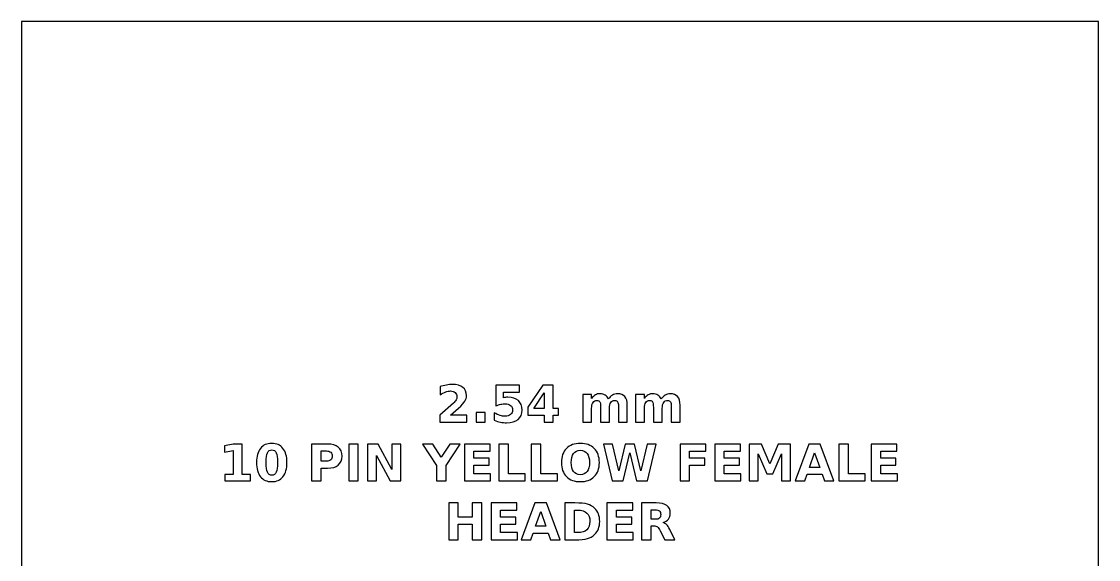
# Model space of a CAD drawing. Header units: centimetres. Extents: x -12 to -9, y -16.35 to -13.35.
# Drawn here: x -12 to -9, y -14.85 to -13.35 of the extents above; entities that cross this region are included whole.
import ezdxf

# ---------------------------------------------------------------- set-up
doc = ezdxf.new("R2010")
doc.units = ezdxf.units.CM
doc.header["$MEASUREMENT"] = 0
doc.layers.add('Layer 1', color=7, linetype='Continuous')

msp = doc.modelspace()

# ---------------------------------------------------------------- linework, layer by layer
at = {"layer": 'Layer 1', "color": 7}
msp.add_lwpolyline([(-12, -16.35), (-9, -16.35), (-9, -13.35), (-12, -13.35), (-12, -16.35)], close=True, dxfattribs=at)
at = {"layer": 'Layer 1', "color": 250}
for points, knots in [([(-10.80503, -14.44727), (-10.80503, -14.44727), (-10.75975, -14.44727), (-10.75975, -14.44727), (-10.75975, -14.44727), (-10.75975, -14.44727), (-10.75975, -14.46677), (-10.75975, -14.46677), (-10.75975, -14.46677), (-10.75975, -14.46677), (-10.83452, -14.46677), (-10.83452, -14.46677), (-10.83452, -14.46677), (-10.83452, -14.46677), (-10.83452, -14.44727), (-10.83452, -14.44727), (-10.83452, -14.44727), (-10.83452, -14.44727), (-10.79696, -14.41414), (-10.79696, -14.41414), (-10.79696, -14.41414), (-10.7936, -14.4111), (-10.79113, -14.40814), (-10.78953, -14.40525), (-10.78953, -14.40525), (-10.78791, -14.40235), (-10.78711, -14.39934), (-10.78711, -14.39621), (-10.78711, -14.39621), (-10.78711, -14.39139), (-10.78873, -14.38751), (-10.79197, -14.38457), (-10.79197, -14.38457), (-10.7952, -14.38163), (-10.7995, -14.38018), (-10.80489, -14.38018), (-10.80489, -14.38018), (-10.80902, -14.38018), (-10.81354, -14.38107), (-10.81846, -14.38283), (-10.81846, -14.38283), (-10.82337, -14.3846), (-10.82864, -14.38723), (-10.83424, -14.39071), (-10.83424, -14.39071), (-10.83424, -14.39071), (-10.83424, -14.36811), (-10.83424, -14.36811), (-10.83424, -14.36811), (-10.82826, -14.36614), (-10.82236, -14.36463), (-10.81653, -14.3636), (-10.81653, -14.3636), (-10.81069, -14.36256), (-10.80498, -14.36204), (-10.79936, -14.36204), (-10.79936, -14.36204), (-10.78706, -14.36204), (-10.77749, -14.36475), (-10.77067, -14.37018), (-10.77067, -14.37018), (-10.76385, -14.37559), (-10.76044, -14.38314), (-10.76044, -14.39285), (-10.76044, -14.39285), (-10.76044, -14.39845), (-10.76189, -14.40367), (-10.76479, -14.40852), (-10.76479, -14.40852), (-10.76768, -14.41336), (-10.77377, -14.41985), (-10.78304, -14.42799), (-10.78304, -14.42799), (-10.78304, -14.42799), (-10.80503, -14.44727), (-10.80503, -14.44727)], [0, 0, 0, 0, 0.0526316, 0.0526316, 0.0526316, 0.0526316, 0.1052632, 0.1052632, 0.1052632, 0.1052632, 0.1578947, 0.1578947, 0.1578947, 0.1578947, 0.2105263, 0.2105263, 0.2105263, 0.2105263, 0.2631579, 0.2631579, 0.2631579, 0.2631579, 0.3157895, 0.3157895, 0.3157895, 0.3157895, 0.3684211, 0.3684211, 0.3684211, 0.3684211, 0.4210526, 0.4210526, 0.4210526, 0.4210526, 0.4736842, 0.4736842, 0.4736842, 0.4736842, 0.5263158, 0.5263158, 0.5263158, 0.5263158, 0.5789474, 0.5789474, 0.5789474, 0.5789474, 0.6315789, 0.6315789, 0.6315789, 0.6315789, 0.6842105, 0.6842105, 0.6842105, 0.6842105, 0.7368421, 0.7368421, 0.7368421, 0.7368421, 0.7894737, 0.7894737, 0.7894737, 0.7894737, 0.8421053, 0.8421053, 0.8421053, 0.8421053, 0.8947368, 0.8947368, 0.8947368, 0.8947368, 0.9473684, 0.9473684, 0.9473684, 0.9473684, 1, 1, 1, 1]), ([(-10.67894, -14.3639), (-10.67894, -14.3639), (-10.613, -14.3639), (-10.613, -14.3639), (-10.613, -14.3639), (-10.613, -14.3639), (-10.613, -14.3834), (-10.613, -14.3834), (-10.613, -14.3834), (-10.613, -14.3834), (-10.6578, -14.3834), (-10.6578, -14.3834), (-10.6578, -14.3834), (-10.6578, -14.3834), (-10.6578, -14.39932), (-10.6578, -14.39932), (-10.6578, -14.39932), (-10.65578, -14.39878), (-10.65375, -14.39836), (-10.65171, -14.39805), (-10.65171, -14.39805), (-10.64966, -14.39774), (-10.64752, -14.3976), (-10.64533, -14.3976), (-10.64533, -14.3976), (-10.63278, -14.3976), (-10.62302, -14.40073), (-10.61603, -14.40701), (-10.61603, -14.40701), (-10.60905, -14.41327), (-10.60557, -14.42201), (-10.60557, -14.43321), (-10.60557, -14.43321), (-10.60557, -14.44433), (-10.60938, -14.45304), (-10.61697, -14.45934), (-10.61697, -14.45934), (-10.62457, -14.46562), (-10.63513, -14.46877), (-10.64863, -14.46877), (-10.64863, -14.46877), (-10.65446, -14.46877), (-10.66025, -14.4682), (-10.66596, -14.46708), (-10.66596, -14.46708), (-10.67168, -14.46595), (-10.67737, -14.46425), (-10.68301, -14.46195), (-10.68301, -14.46195), (-10.68301, -14.46195), (-10.68301, -14.44106), (-10.68301, -14.44106), (-10.68301, -14.44106), (-10.67741, -14.44429), (-10.6721, -14.44669), (-10.66707, -14.44828), (-10.66707, -14.44828), (-10.66203, -14.44991), (-10.65728, -14.45071), (-10.65284, -14.45071), (-10.65284, -14.45071), (-10.64639, -14.45071), (-10.64134, -14.44913), (-10.63764, -14.44598), (-10.63764, -14.44598), (-10.63395, -14.44285), (-10.63209, -14.4386), (-10.63209, -14.43321), (-10.63209, -14.43321), (-10.63209, -14.4278), (-10.63395, -14.42354), (-10.63764, -14.42042), (-10.63764, -14.42042), (-10.64134, -14.41729), (-10.64639, -14.41574), (-10.65284, -14.41574), (-10.65284, -14.41574), (-10.65665, -14.41574), (-10.66072, -14.41623), (-10.66502, -14.41722), (-10.66502, -14.41722), (-10.66935, -14.4182), (-10.67398, -14.41973), (-10.67894, -14.4218), (-10.67894, -14.4218), (-10.67894, -14.4218), (-10.67894, -14.3639), (-10.67894, -14.3639)], [0, 0, 0, 0, 0.0454545, 0.0454545, 0.0454545, 0.0454545, 0.0909091, 0.0909091, 0.0909091, 0.0909091, 0.1363636, 0.1363636, 0.1363636, 0.1363636, 0.1818182, 0.1818182, 0.1818182, 0.1818182, 0.2272727, 0.2272727, 0.2272727, 0.2272727, 0.2727273, 0.2727273, 0.2727273, 0.2727273, 0.3181818, 0.3181818, 0.3181818, 0.3181818, 0.3636364, 0.3636364, 0.3636364, 0.3636364, 0.4090909, 0.4090909, 0.4090909, 0.4090909, 0.4545455, 0.4545455, 0.4545455, 0.4545455, 0.5, 0.5, 0.5, 0.5, 0.5454545, 0.5454545, 0.5454545, 0.5454545, 0.5909091, 0.5909091, 0.5909091, 0.5909091, 0.6363636, 0.6363636, 0.6363636, 0.6363636, 0.6818182, 0.6818182, 0.6818182, 0.6818182, 0.7272727, 0.7272727, 0.7272727, 0.7272727, 0.7727273, 0.7727273, 0.7727273, 0.7727273, 0.8181818, 0.8181818, 0.8181818, 0.8181818, 0.8636364, 0.8636364, 0.8636364, 0.8636364, 0.9090909, 0.9090909, 0.9090909, 0.9090909, 0.9545455, 0.9545455, 0.9545455, 0.9545455, 1, 1, 1, 1]), ([(-10.54816, -14.3639), (-10.54816, -14.3639), (-10.51866, -14.3639), (-10.51866, -14.3639), (-10.51866, -14.3639), (-10.51866, -14.3639), (-10.51866, -14.42881), (-10.51866, -14.42881), (-10.51866, -14.42881), (-10.51866, -14.42881), (-10.50399, -14.42881), (-10.50399, -14.42881), (-10.50399, -14.42881), (-10.50399, -14.42881), (-10.50399, -14.44803), (-10.50399, -14.44803), (-10.50399, -14.44803), (-10.50399, -14.44803), (-10.51866, -14.44803), (-10.51866, -14.44803), (-10.51866, -14.44803), (-10.51866, -14.44803), (-10.51866, -14.46677), (-10.51866, -14.46677), (-10.51866, -14.46677), (-10.51866, -14.46677), (-10.54373, -14.46677), (-10.54373, -14.46677), (-10.54373, -14.46677), (-10.54373, -14.46677), (-10.54373, -14.44803), (-10.54373, -14.44803), (-10.54373, -14.44803), (-10.54373, -14.44803), (-10.58936, -14.44803), (-10.58936, -14.44803), (-10.58936, -14.44803), (-10.58936, -14.44803), (-10.58936, -14.42528), (-10.58936, -14.42528), (-10.58936, -14.42528), (-10.58936, -14.42528), (-10.54816, -14.3639), (-10.54816, -14.3639)], [0, 0, 0, 0, 0.0909091, 0.0909091, 0.0909091, 0.0909091, 0.1818182, 0.1818182, 0.1818182, 0.1818182, 0.2727273, 0.2727273, 0.2727273, 0.2727273, 0.3636364, 0.3636364, 0.3636364, 0.3636364, 0.4545455, 0.4545455, 0.4545455, 0.4545455, 0.5454545, 0.5454545, 0.5454545, 0.5454545, 0.6363636, 0.6363636, 0.6363636, 0.6363636, 0.7272727, 0.7272727, 0.7272727, 0.7272727, 0.8181818, 0.8181818, 0.8181818, 0.8181818, 0.9090909, 0.9090909, 0.9090909, 0.9090909, 1, 1, 1, 1]), ([(-10.54373, -14.38575), (-10.54373, -14.38575), (-10.57283, -14.42881), (-10.57283, -14.42881), (-10.57283, -14.42881), (-10.57283, -14.42881), (-10.54373, -14.42881), (-10.54373, -14.42881), (-10.54373, -14.42881), (-10.54373, -14.42881), (-10.54373, -14.38575), (-10.54373, -14.38575)], [0, 0, 0, 0, 0.3333333, 0.3333333, 0.3333333, 0.3333333, 0.6666667, 0.6666667, 0.6666667, 0.6666667, 1, 1, 1, 1]), ([(-10.36502, -14.40242), (-10.36189, -14.39765), (-10.3582, -14.394), (-10.35389, -14.39151), (-10.35389, -14.39151), (-10.34959, -14.38899), (-10.34489, -14.38775), (-10.33974, -14.38775), (-10.33974, -14.38775), (-10.33087, -14.38775), (-10.32412, -14.39048), (-10.31949, -14.39596), (-10.31949, -14.39596), (-10.31485, -14.40141), (-10.31252, -14.40936), (-10.31252, -14.41978), (-10.31252, -14.41978), (-10.31252, -14.41978), (-10.31252, -14.46677), (-10.31252, -14.46677), (-10.31252, -14.46677), (-10.31252, -14.46677), (-10.33734, -14.46677), (-10.33734, -14.46677), (-10.33734, -14.46677), (-10.33734, -14.46677), (-10.33734, -14.42653), (-10.33734, -14.42653), (-10.33734, -14.42653), (-10.33729, -14.42594), (-10.33727, -14.42533), (-10.33724, -14.42467), (-10.33724, -14.42467), (-10.33722, -14.42404), (-10.3372, -14.42312), (-10.3372, -14.42192), (-10.3372, -14.42192), (-10.3372, -14.41646), (-10.33799, -14.41249), (-10.33962, -14.41004), (-10.33962, -14.41004), (-10.34122, -14.40757), (-10.3438, -14.40635), (-10.34738, -14.40635), (-10.34738, -14.40635), (-10.35208, -14.40635), (-10.35568, -14.40828), (-10.35824, -14.41214), (-10.35824, -14.41214), (-10.36078, -14.41599), (-10.3621, -14.42157), (-10.3622, -14.42888), (-10.3622, -14.42888), (-10.3622, -14.42888), (-10.3622, -14.46677), (-10.3622, -14.46677), (-10.3622, -14.46677), (-10.3622, -14.46677), (-10.38701, -14.46677), (-10.38701, -14.46677), (-10.38701, -14.46677), (-10.38701, -14.46677), (-10.38701, -14.42653), (-10.38701, -14.42653), (-10.38701, -14.42653), (-10.38701, -14.41799), (-10.38774, -14.41249), (-10.38922, -14.41004), (-10.38922, -14.41004), (-10.39068, -14.40757), (-10.39329, -14.40635), (-10.39705, -14.40635), (-10.39705, -14.40635), (-10.4018, -14.40635), (-10.40545, -14.4083), (-10.40801, -14.41218), (-10.40801, -14.41218), (-10.41057, -14.41606), (-10.41187, -14.42159), (-10.41187, -14.42881), (-10.41187, -14.42881), (-10.41187, -14.42881), (-10.41187, -14.46677), (-10.41187, -14.46677), (-10.41187, -14.46677), (-10.41187, -14.46677), (-10.43668, -14.46677), (-10.43668, -14.46677), (-10.43668, -14.46677), (-10.43668, -14.46677), (-10.43668, -14.38961), (-10.43668, -14.38961), (-10.43668, -14.38961), (-10.43668, -14.38961), (-10.41187, -14.38961), (-10.41187, -14.38961), (-10.41187, -14.38961), (-10.41187, -14.38961), (-10.41187, -14.40092), (-10.41187, -14.40092), (-10.41187, -14.40092), (-10.40883, -14.39654), (-10.40535, -14.39328), (-10.40142, -14.39106), (-10.40142, -14.39106), (-10.3975, -14.38885), (-10.39317, -14.38775), (-10.38844, -14.38775), (-10.38844, -14.38775), (-10.38313, -14.38775), (-10.3784, -14.38904), (-10.37433, -14.39161), (-10.37433, -14.39161), (-10.37024, -14.39419), (-10.36713, -14.39779), (-10.36502, -14.40242)], [0, 0, 0, 0, 0.0344828, 0.0344828, 0.0344828, 0.0344828, 0.0689655, 0.0689655, 0.0689655, 0.0689655, 0.1034483, 0.1034483, 0.1034483, 0.1034483, 0.137931, 0.137931, 0.137931, 0.137931, 0.1724138, 0.1724138, 0.1724138, 0.1724138, 0.2068966, 0.2068966, 0.2068966, 0.2068966, 0.2413793, 0.2413793, 0.2413793, 0.2413793, 0.2758621, 0.2758621, 0.2758621, 0.2758621, 0.3103448, 0.3103448, 0.3103448, 0.3103448, 0.3448276, 0.3448276, 0.3448276, 0.3448276, 0.3793103, 0.3793103, 0.3793103, 0.3793103, 0.4137931, 0.4137931, 0.4137931, 0.4137931, 0.4482759, 0.4482759, 0.4482759, 0.4482759, 0.4827586, 0.4827586, 0.4827586, 0.4827586, 0.5172414, 0.5172414, 0.5172414, 0.5172414, 0.5517241, 0.5517241, 0.5517241, 0.5517241, 0.5862069, 0.5862069, 0.5862069, 0.5862069, 0.6206897, 0.6206897, 0.6206897, 0.6206897, 0.6551724, 0.6551724, 0.6551724, 0.6551724, 0.6896552, 0.6896552, 0.6896552, 0.6896552, 0.7241379, 0.7241379, 0.7241379, 0.7241379, 0.7586207, 0.7586207, 0.7586207, 0.7586207, 0.7931034, 0.7931034, 0.7931034, 0.7931034, 0.8275862, 0.8275862, 0.8275862, 0.8275862, 0.862069, 0.862069, 0.862069, 0.862069, 0.8965517, 0.8965517, 0.8965517, 0.8965517, 0.9310345, 0.9310345, 0.9310345, 0.9310345, 0.9655172, 0.9655172, 0.9655172, 0.9655172, 1, 1, 1, 1]), ([(-10.21798, -14.40242), (-10.21485, -14.39765), (-10.21116, -14.394), (-10.20685, -14.39151), (-10.20685, -14.39151), (-10.20255, -14.38899), (-10.19785, -14.38775), (-10.1927, -14.38775), (-10.1927, -14.38775), (-10.18383, -14.38775), (-10.17708, -14.39048), (-10.17245, -14.39596), (-10.17245, -14.39596), (-10.16781, -14.40141), (-10.16548, -14.40936), (-10.16548, -14.41978), (-10.16548, -14.41978), (-10.16548, -14.41978), (-10.16548, -14.46677), (-10.16548, -14.46677), (-10.16548, -14.46677), (-10.16548, -14.46677), (-10.1903, -14.46677), (-10.1903, -14.46677), (-10.1903, -14.46677), (-10.1903, -14.46677), (-10.1903, -14.42653), (-10.1903, -14.42653), (-10.1903, -14.42653), (-10.19025, -14.42594), (-10.19023, -14.42533), (-10.1902, -14.42467), (-10.1902, -14.42467), (-10.19018, -14.42404), (-10.19016, -14.42312), (-10.19016, -14.42192), (-10.19016, -14.42192), (-10.19016, -14.41646), (-10.19095, -14.41249), (-10.19258, -14.41004), (-10.19258, -14.41004), (-10.19418, -14.40757), (-10.19676, -14.40635), (-10.20034, -14.40635), (-10.20034, -14.40635), (-10.20504, -14.40635), (-10.20864, -14.40828), (-10.2112, -14.41214), (-10.2112, -14.41214), (-10.21374, -14.41599), (-10.21506, -14.42157), (-10.21516, -14.42888), (-10.21516, -14.42888), (-10.21516, -14.42888), (-10.21516, -14.46677), (-10.21516, -14.46677), (-10.21516, -14.46677), (-10.21516, -14.46677), (-10.23997, -14.46677), (-10.23997, -14.46677), (-10.23997, -14.46677), (-10.23997, -14.46677), (-10.23997, -14.42653), (-10.23997, -14.42653), (-10.23997, -14.42653), (-10.23997, -14.41799), (-10.2407, -14.41249), (-10.24218, -14.41004), (-10.24218, -14.41004), (-10.24364, -14.40757), (-10.24625, -14.40635), (-10.25001, -14.40635), (-10.25001, -14.40635), (-10.25476, -14.40635), (-10.25841, -14.4083), (-10.26097, -14.41218), (-10.26097, -14.41218), (-10.26353, -14.41606), (-10.26483, -14.42159), (-10.26483, -14.42881), (-10.26483, -14.42881), (-10.26483, -14.42881), (-10.26483, -14.46677), (-10.26483, -14.46677), (-10.26483, -14.46677), (-10.26483, -14.46677), (-10.28964, -14.46677), (-10.28964, -14.46677), (-10.28964, -14.46677), (-10.28964, -14.46677), (-10.28964, -14.38961), (-10.28964, -14.38961), (-10.28964, -14.38961), (-10.28964, -14.38961), (-10.26483, -14.38961), (-10.26483, -14.38961), (-10.26483, -14.38961), (-10.26483, -14.38961), (-10.26483, -14.40092), (-10.26483, -14.40092), (-10.26483, -14.40092), (-10.26179, -14.39654), (-10.25831, -14.39328), (-10.25438, -14.39106), (-10.25438, -14.39106), (-10.25046, -14.38885), (-10.24613, -14.38775), (-10.2414, -14.38775), (-10.2414, -14.38775), (-10.23609, -14.38775), (-10.23136, -14.38904), (-10.22729, -14.39161), (-10.22729, -14.39161), (-10.2232, -14.39419), (-10.22009, -14.39779), (-10.21798, -14.40242)], [0, 0, 0, 0, 0.0344828, 0.0344828, 0.0344828, 0.0344828, 0.0689655, 0.0689655, 0.0689655, 0.0689655, 0.1034483, 0.1034483, 0.1034483, 0.1034483, 0.137931, 0.137931, 0.137931, 0.137931, 0.1724138, 0.1724138, 0.1724138, 0.1724138, 0.2068966, 0.2068966, 0.2068966, 0.2068966, 0.2413793, 0.2413793, 0.2413793, 0.2413793, 0.2758621, 0.2758621, 0.2758621, 0.2758621, 0.3103448, 0.3103448, 0.3103448, 0.3103448, 0.3448276, 0.3448276, 0.3448276, 0.3448276, 0.3793103, 0.3793103, 0.3793103, 0.3793103, 0.4137931, 0.4137931, 0.4137931, 0.4137931, 0.4482759, 0.4482759, 0.4482759, 0.4482759, 0.4827586, 0.4827586, 0.4827586, 0.4827586, 0.5172414, 0.5172414, 0.5172414, 0.5172414, 0.5517241, 0.5517241, 0.5517241, 0.5517241, 0.5862069, 0.5862069, 0.5862069, 0.5862069, 0.6206897, 0.6206897, 0.6206897, 0.6206897, 0.6551724, 0.6551724, 0.6551724, 0.6551724, 0.6896552, 0.6896552, 0.6896552, 0.6896552, 0.7241379, 0.7241379, 0.7241379, 0.7241379, 0.7586207, 0.7586207, 0.7586207, 0.7586207, 0.7931034, 0.7931034, 0.7931034, 0.7931034, 0.8275862, 0.8275862, 0.8275862, 0.8275862, 0.862069, 0.862069, 0.862069, 0.862069, 0.8965517, 0.8965517, 0.8965517, 0.8965517, 0.9310345, 0.9310345, 0.9310345, 0.9310345, 0.9655172, 0.9655172, 0.9655172, 0.9655172, 1, 1, 1, 1]), ([(-10.73311, -14.4401), (-10.73311, -14.4401), (-10.70829, -14.4401), (-10.70829, -14.4401), (-10.70829, -14.4401), (-10.70829, -14.4401), (-10.70829, -14.46677), (-10.70829, -14.46677), (-10.70829, -14.46677), (-10.70829, -14.46677), (-10.73311, -14.46677), (-10.73311, -14.46677), (-10.73311, -14.46677), (-10.73311, -14.46677), (-10.73311, -14.4401), (-10.73311, -14.4401)], [0, 0, 0, 0, 0.25, 0.25, 0.25, 0.25, 0.5, 0.5, 0.5, 0.5, 0.75, 0.75, 0.75, 0.75, 1, 1, 1, 1]), ([(-11.43374, -14.6127), (-11.43374, -14.6127), (-11.41031, -14.6127), (-11.41031, -14.6127), (-11.41031, -14.6127), (-11.41031, -14.6127), (-11.41031, -14.54621), (-11.41031, -14.54621), (-11.41031, -14.54621), (-11.41031, -14.54621), (-11.43435, -14.55118), (-11.43435, -14.55118), (-11.43435, -14.55118), (-11.43435, -14.55118), (-11.43435, -14.53311), (-11.43435, -14.53311), (-11.43435, -14.53311), (-11.43435, -14.53311), (-11.41045, -14.52815), (-11.41045, -14.52815), (-11.41045, -14.52815), (-11.41045, -14.52815), (-11.38524, -14.52815), (-11.38524, -14.52815), (-11.38524, -14.52815), (-11.38524, -14.52815), (-11.38524, -14.6127), (-11.38524, -14.6127), (-11.38524, -14.6127), (-11.38524, -14.6127), (-11.36182, -14.6127), (-11.36182, -14.6127), (-11.36182, -14.6127), (-11.36182, -14.6127), (-11.36182, -14.63102), (-11.36182, -14.63102), (-11.36182, -14.63102), (-11.36182, -14.63102), (-11.43374, -14.63102), (-11.43374, -14.63102), (-11.43374, -14.63102), (-11.43374, -14.63102), (-11.43374, -14.6127), (-11.43374, -14.6127)], [0, 0, 0, 0, 0.0909091, 0.0909091, 0.0909091, 0.0909091, 0.1818182, 0.1818182, 0.1818182, 0.1818182, 0.2727273, 0.2727273, 0.2727273, 0.2727273, 0.3636364, 0.3636364, 0.3636364, 0.3636364, 0.4545455, 0.4545455, 0.4545455, 0.4545455, 0.5454545, 0.5454545, 0.5454545, 0.5454545, 0.6363636, 0.6363636, 0.6363636, 0.6363636, 0.7272727, 0.7272727, 0.7272727, 0.7272727, 0.8181818, 0.8181818, 0.8181818, 0.8181818, 0.9090909, 0.9090909, 0.9090909, 0.9090909, 1, 1, 1, 1]), ([(-11.26064, -14.57968), (-11.26064, -14.59673), (-11.26431, -14.60988), (-11.27167, -14.61914), (-11.27167, -14.61914), (-11.27901, -14.62839), (-11.28945, -14.63302), (-11.30295, -14.63302), (-11.30295, -14.63302), (-11.3165, -14.63302), (-11.32696, -14.62839), (-11.3343, -14.61914), (-11.3343, -14.61914), (-11.34166, -14.60988), (-11.34533, -14.59673), (-11.34533, -14.57968), (-11.34533, -14.57968), (-11.34533, -14.56261), (-11.34166, -14.54943), (-11.3343, -14.54017), (-11.3343, -14.54017), (-11.32696, -14.53093), (-11.3165, -14.52629), (-11.30295, -14.52629), (-11.30295, -14.52629), (-11.28945, -14.52629), (-11.27901, -14.53093), (-11.27167, -14.54017), (-11.27167, -14.54017), (-11.26431, -14.54943), (-11.26064, -14.56261), (-11.26064, -14.57968)], [0, 0, 0, 0, 0.125, 0.125, 0.125, 0.125, 0.25, 0.25, 0.25, 0.25, 0.375, 0.375, 0.375, 0.375, 0.5, 0.5, 0.5, 0.5, 0.625, 0.625, 0.625, 0.625, 0.75, 0.75, 0.75, 0.75, 0.875, 0.875, 0.875, 0.875, 1, 1, 1, 1]), ([(-11.28717, -14.57949), (-11.28717, -14.56663), (-11.28837, -14.55757), (-11.29079, -14.5523), (-11.29079, -14.5523), (-11.29319, -14.54706), (-11.29726, -14.54443), (-11.30295, -14.54443), (-11.30295, -14.54443), (-11.30864, -14.54443), (-11.31271, -14.54706), (-11.31516, -14.5523), (-11.31516, -14.5523), (-11.31758, -14.55757), (-11.3188, -14.56663), (-11.3188, -14.57949), (-11.3188, -14.57949), (-11.3188, -14.59247), (-11.31758, -14.60165), (-11.31516, -14.60696), (-11.31516, -14.60696), (-11.31271, -14.6123), (-11.30864, -14.61496), (-11.30295, -14.61496), (-11.30295, -14.61496), (-11.29731, -14.61496), (-11.29326, -14.6123), (-11.29081, -14.60696), (-11.29081, -14.60696), (-11.28839, -14.60165), (-11.28717, -14.59247), (-11.28717, -14.57949)], [0, 0, 0, 0, 0.125, 0.125, 0.125, 0.125, 0.25, 0.25, 0.25, 0.25, 0.375, 0.375, 0.375, 0.375, 0.5, 0.5, 0.5, 0.5, 0.625, 0.625, 0.625, 0.625, 0.75, 0.75, 0.75, 0.75, 0.875, 0.875, 0.875, 0.875, 1, 1, 1, 1]), ([(-11.1918, -14.52815), (-11.1918, -14.52815), (-11.14778, -14.52815), (-11.14778, -14.52815), (-11.14778, -14.52815), (-11.13468, -14.52815), (-11.12463, -14.53107), (-11.11762, -14.53688), (-11.11762, -14.53688), (-11.11062, -14.54269), (-11.10711, -14.55096), (-11.10711, -14.56171), (-11.10711, -14.56171), (-11.10711, -14.57248), (-11.11062, -14.58078), (-11.11762, -14.58659), (-11.11762, -14.58659), (-11.12463, -14.5924), (-11.13468, -14.59532), (-11.14778, -14.59532), (-11.14778, -14.59532), (-11.14778, -14.59532), (-11.16527, -14.59532), (-11.16527, -14.59532), (-11.16527, -14.59532), (-11.16527, -14.59532), (-11.16527, -14.63102), (-11.16527, -14.63102), (-11.16527, -14.63102), (-11.16527, -14.63102), (-11.1918, -14.63102), (-11.1918, -14.63102), (-11.1918, -14.63102), (-11.1918, -14.63102), (-11.1918, -14.52815), (-11.1918, -14.52815)], [0, 0, 0, 0, 0.1111111, 0.1111111, 0.1111111, 0.1111111, 0.2222222, 0.2222222, 0.2222222, 0.2222222, 0.3333333, 0.3333333, 0.3333333, 0.3333333, 0.4444444, 0.4444444, 0.4444444, 0.4444444, 0.5555556, 0.5555556, 0.5555556, 0.5555556, 0.6666667, 0.6666667, 0.6666667, 0.6666667, 0.7777778, 0.7777778, 0.7777778, 0.7777778, 0.8888889, 0.8888889, 0.8888889, 0.8888889, 1, 1, 1, 1]), ([(-11.16527, -14.54737), (-11.16527, -14.54737), (-11.16527, -14.5761), (-11.16527, -14.5761), (-11.16527, -14.5761), (-11.16527, -14.5761), (-11.1506, -14.5761), (-11.1506, -14.5761), (-11.1506, -14.5761), (-11.14545, -14.5761), (-11.14147, -14.57486), (-11.13867, -14.57234), (-11.13867, -14.57234), (-11.13587, -14.56985), (-11.13446, -14.5663), (-11.13446, -14.56171), (-11.13446, -14.56171), (-11.13446, -14.5571), (-11.13587, -14.55357), (-11.13867, -14.55108), (-11.13867, -14.55108), (-11.14147, -14.54861), (-11.14545, -14.54737), (-11.1506, -14.54737), (-11.1506, -14.54737), (-11.1506, -14.54737), (-11.16527, -14.54737), (-11.16527, -14.54737)], [0, 0, 0, 0, 0.1428571, 0.1428571, 0.1428571, 0.1428571, 0.2857143, 0.2857143, 0.2857143, 0.2857143, 0.4285714, 0.4285714, 0.4285714, 0.4285714, 0.5714286, 0.5714286, 0.5714286, 0.5714286, 0.7142857, 0.7142857, 0.7142857, 0.7142857, 0.8571429, 0.8571429, 0.8571429, 0.8571429, 1, 1, 1, 1]), ([(-11.08839, -14.52815), (-11.08839, -14.52815), (-11.06186, -14.52815), (-11.06186, -14.52815), (-11.06186, -14.52815), (-11.06186, -14.52815), (-11.06186, -14.63102), (-11.06186, -14.63102), (-11.06186, -14.63102), (-11.06186, -14.63102), (-11.08839, -14.63102), (-11.08839, -14.63102), (-11.08839, -14.63102), (-11.08839, -14.63102), (-11.08839, -14.52815), (-11.08839, -14.52815)], [0, 0, 0, 0, 0.25, 0.25, 0.25, 0.25, 0.5, 0.5, 0.5, 0.5, 0.75, 0.75, 0.75, 0.75, 1, 1, 1, 1]), ([(-11.0359, -14.52815), (-11.0359, -14.52815), (-11.00627, -14.52815), (-11.00627, -14.52815), (-11.00627, -14.52815), (-11.00627, -14.52815), (-10.96885, -14.59871), (-10.96885, -14.59871), (-10.96885, -14.59871), (-10.96885, -14.59871), (-10.96885, -14.52815), (-10.96885, -14.52815), (-10.96885, -14.52815), (-10.96885, -14.52815), (-10.94371, -14.52815), (-10.94371, -14.52815), (-10.94371, -14.52815), (-10.94371, -14.52815), (-10.94371, -14.63102), (-10.94371, -14.63102), (-10.94371, -14.63102), (-10.94371, -14.63102), (-10.97334, -14.63102), (-10.97334, -14.63102), (-10.97334, -14.63102), (-10.97334, -14.63102), (-11.01076, -14.56046), (-11.01076, -14.56046), (-11.01076, -14.56046), (-11.01076, -14.56046), (-11.01076, -14.63102), (-11.01076, -14.63102), (-11.01076, -14.63102), (-11.01076, -14.63102), (-11.0359, -14.63102), (-11.0359, -14.63102), (-11.0359, -14.63102), (-11.0359, -14.63102), (-11.0359, -14.52815), (-11.0359, -14.52815)], [0, 0, 0, 0, 0.1, 0.1, 0.1, 0.1, 0.2, 0.2, 0.2, 0.2, 0.3, 0.3, 0.3, 0.3, 0.4, 0.4, 0.4, 0.4, 0.5, 0.5, 0.5, 0.5, 0.6, 0.6, 0.6, 0.6, 0.7, 0.7, 0.7, 0.7, 0.8, 0.8, 0.8, 0.8, 0.9, 0.9, 0.9, 0.9, 1, 1, 1, 1]), ([(-10.88303, -14.52815), (-10.88303, -14.52815), (-10.85403, -14.52815), (-10.85403, -14.52815), (-10.85403, -14.52815), (-10.85403, -14.52815), (-10.83058, -14.56482), (-10.83058, -14.56482), (-10.83058, -14.56482), (-10.83058, -14.56482), (-10.80716, -14.52815), (-10.80716, -14.52815), (-10.80716, -14.52815), (-10.80716, -14.52815), (-10.77809, -14.52815), (-10.77809, -14.52815), (-10.77809, -14.52815), (-10.77809, -14.52815), (-10.81729, -14.58768), (-10.81729, -14.58768), (-10.81729, -14.58768), (-10.81729, -14.58768), (-10.81729, -14.63102), (-10.81729, -14.63102), (-10.81729, -14.63102), (-10.81729, -14.63102), (-10.84382, -14.63102), (-10.84382, -14.63102), (-10.84382, -14.63102), (-10.84382, -14.63102), (-10.84382, -14.58768), (-10.84382, -14.58768), (-10.84382, -14.58768), (-10.84382, -14.58768), (-10.88303, -14.52815), (-10.88303, -14.52815)], [0, 0, 0, 0, 0.1111111, 0.1111111, 0.1111111, 0.1111111, 0.2222222, 0.2222222, 0.2222222, 0.2222222, 0.3333333, 0.3333333, 0.3333333, 0.3333333, 0.4444444, 0.4444444, 0.4444444, 0.4444444, 0.5555556, 0.5555556, 0.5555556, 0.5555556, 0.6666667, 0.6666667, 0.6666667, 0.6666667, 0.7777778, 0.7777778, 0.7777778, 0.7777778, 0.8888889, 0.8888889, 0.8888889, 0.8888889, 1, 1, 1, 1]), ([(-10.76649, -14.52815), (-10.76649, -14.52815), (-10.6949, -14.52815), (-10.6949, -14.52815), (-10.6949, -14.52815), (-10.6949, -14.52815), (-10.6949, -14.54821), (-10.6949, -14.54821), (-10.6949, -14.54821), (-10.6949, -14.54821), (-10.73996, -14.54821), (-10.73996, -14.54821), (-10.73996, -14.54821), (-10.73996, -14.54821), (-10.73996, -14.56736), (-10.73996, -14.56736), (-10.73996, -14.56736), (-10.73996, -14.56736), (-10.69761, -14.56736), (-10.69761, -14.56736), (-10.69761, -14.56736), (-10.69761, -14.56736), (-10.69761, -14.58742), (-10.69761, -14.58742), (-10.69761, -14.58742), (-10.69761, -14.58742), (-10.73996, -14.58742), (-10.73996, -14.58742), (-10.73996, -14.58742), (-10.73996, -14.58742), (-10.73996, -14.61096), (-10.73996, -14.61096), (-10.73996, -14.61096), (-10.73996, -14.61096), (-10.6934, -14.61096), (-10.6934, -14.61096), (-10.6934, -14.61096), (-10.6934, -14.61096), (-10.6934, -14.63102), (-10.6934, -14.63102), (-10.6934, -14.63102), (-10.6934, -14.63102), (-10.76649, -14.63102), (-10.76649, -14.63102), (-10.76649, -14.63102), (-10.76649, -14.63102), (-10.76649, -14.52815), (-10.76649, -14.52815)], [0, 0, 0, 0, 0.0833333, 0.0833333, 0.0833333, 0.0833333, 0.1666667, 0.1666667, 0.1666667, 0.1666667, 0.25, 0.25, 0.25, 0.25, 0.3333333, 0.3333333, 0.3333333, 0.3333333, 0.4166667, 0.4166667, 0.4166667, 0.4166667, 0.5, 0.5, 0.5, 0.5, 0.5833333, 0.5833333, 0.5833333, 0.5833333, 0.6666667, 0.6666667, 0.6666667, 0.6666667, 0.75, 0.75, 0.75, 0.75, 0.8333333, 0.8333333, 0.8333333, 0.8333333, 0.9166667, 0.9166667, 0.9166667, 0.9166667, 1, 1, 1, 1]), ([(-10.67009, -14.52815), (-10.67009, -14.52815), (-10.64356, -14.52815), (-10.64356, -14.52815), (-10.64356, -14.52815), (-10.64356, -14.52815), (-10.64356, -14.61096), (-10.64356, -14.61096), (-10.64356, -14.61096), (-10.64356, -14.61096), (-10.597, -14.61096), (-10.597, -14.61096), (-10.597, -14.61096), (-10.597, -14.61096), (-10.597, -14.63102), (-10.597, -14.63102), (-10.597, -14.63102), (-10.597, -14.63102), (-10.67009, -14.63102), (-10.67009, -14.63102), (-10.67009, -14.63102), (-10.67009, -14.63102), (-10.67009, -14.52815), (-10.67009, -14.52815)], [0, 0, 0, 0, 0.1666667, 0.1666667, 0.1666667, 0.1666667, 0.3333333, 0.3333333, 0.3333333, 0.3333333, 0.5, 0.5, 0.5, 0.5, 0.6666667, 0.6666667, 0.6666667, 0.6666667, 0.8333333, 0.8333333, 0.8333333, 0.8333333, 1, 1, 1, 1]), ([(-10.58018, -14.52815), (-10.58018, -14.52815), (-10.55365, -14.52815), (-10.55365, -14.52815), (-10.55365, -14.52815), (-10.55365, -14.52815), (-10.55365, -14.61096), (-10.55365, -14.61096), (-10.55365, -14.61096), (-10.55365, -14.61096), (-10.50709, -14.61096), (-10.50709, -14.61096), (-10.50709, -14.61096), (-10.50709, -14.61096), (-10.50709, -14.63102), (-10.50709, -14.63102), (-10.50709, -14.63102), (-10.50709, -14.63102), (-10.58018, -14.63102), (-10.58018, -14.63102), (-10.58018, -14.63102), (-10.58018, -14.63102), (-10.58018, -14.52815), (-10.58018, -14.52815)], [0, 0, 0, 0, 0.1666667, 0.1666667, 0.1666667, 0.1666667, 0.3333333, 0.3333333, 0.3333333, 0.3333333, 0.5, 0.5, 0.5, 0.5, 0.6666667, 0.6666667, 0.6666667, 0.6666667, 0.8333333, 0.8333333, 0.8333333, 0.8333333, 1, 1, 1, 1]), ([(-10.44328, -14.52629), (-10.42675, -14.52629), (-10.41379, -14.53102), (-10.40443, -14.5405), (-10.40443, -14.5405), (-10.39505, -14.54995), (-10.39037, -14.563), (-10.39037, -14.57968), (-10.39037, -14.57968), (-10.39037, -14.59631), (-10.39505, -14.60936), (-10.40443, -14.61881), (-10.40443, -14.61881), (-10.41379, -14.62829), (-10.42675, -14.63302), (-10.44328, -14.63302), (-10.44328, -14.63302), (-10.45977, -14.63302), (-10.4727, -14.62829), (-10.48211, -14.61881), (-10.48211, -14.61881), (-10.49149, -14.60936), (-10.4962, -14.59631), (-10.4962, -14.57968), (-10.4962, -14.57968), (-10.4962, -14.563), (-10.49149, -14.54995), (-10.48211, -14.5405), (-10.48211, -14.5405), (-10.4727, -14.53102), (-10.45977, -14.52629), (-10.44328, -14.52629)], [0, 0, 0, 0, 0.125, 0.125, 0.125, 0.125, 0.25, 0.25, 0.25, 0.25, 0.375, 0.375, 0.375, 0.375, 0.5, 0.5, 0.5, 0.5, 0.625, 0.625, 0.625, 0.625, 0.75, 0.75, 0.75, 0.75, 0.875, 0.875, 0.875, 0.875, 1, 1, 1, 1]), ([(-10.44328, -14.54551), (-10.45137, -14.54551), (-10.45763, -14.54849), (-10.4621, -14.55447), (-10.4621, -14.55447), (-10.46654, -14.56044), (-10.46878, -14.56884), (-10.46878, -14.57968), (-10.46878, -14.57968), (-10.46878, -14.5905), (-10.46654, -14.59887), (-10.4621, -14.60484), (-10.4621, -14.60484), (-10.45763, -14.61082), (-10.45137, -14.6138), (-10.44328, -14.6138), (-10.44328, -14.6138), (-10.43514, -14.6138), (-10.42887, -14.61082), (-10.4244, -14.60484), (-10.4244, -14.60484), (-10.41995, -14.59887), (-10.41772, -14.5905), (-10.41772, -14.57968), (-10.41772, -14.57968), (-10.41772, -14.56884), (-10.41995, -14.56044), (-10.4244, -14.55447), (-10.4244, -14.55447), (-10.42887, -14.54849), (-10.43514, -14.54551), (-10.44328, -14.54551)], [0, 0, 0, 0, 0.125, 0.125, 0.125, 0.125, 0.25, 0.25, 0.25, 0.25, 0.375, 0.375, 0.375, 0.375, 0.5, 0.5, 0.5, 0.5, 0.625, 0.625, 0.625, 0.625, 0.75, 0.75, 0.75, 0.75, 0.875, 0.875, 0.875, 0.875, 1, 1, 1, 1]), ([(-10.37905, -14.52815), (-10.37905, -14.52815), (-10.35363, -14.52815), (-10.35363, -14.52815), (-10.35363, -14.52815), (-10.35363, -14.52815), (-10.33585, -14.60292), (-10.33585, -14.60292), (-10.33585, -14.60292), (-10.33585, -14.60292), (-10.31821, -14.52815), (-10.31821, -14.52815), (-10.31821, -14.52815), (-10.31821, -14.52815), (-10.29264, -14.52815), (-10.29264, -14.52815), (-10.29264, -14.52815), (-10.29264, -14.52815), (-10.27501, -14.60292), (-10.27501, -14.60292), (-10.27501, -14.60292), (-10.27501, -14.60292), (-10.25723, -14.52815), (-10.25723, -14.52815), (-10.25723, -14.52815), (-10.25723, -14.52815), (-10.23201, -14.52815), (-10.23201, -14.52815), (-10.23201, -14.52815), (-10.23201, -14.52815), (-10.25626, -14.63102), (-10.25626, -14.63102), (-10.25626, -14.63102), (-10.25626, -14.63102), (-10.28686, -14.63102), (-10.28686, -14.63102), (-10.28686, -14.63102), (-10.28686, -14.63102), (-10.30553, -14.55282), (-10.30553, -14.55282), (-10.30553, -14.55282), (-10.30553, -14.55282), (-10.32399, -14.63102), (-10.32399, -14.63102), (-10.32399, -14.63102), (-10.32399, -14.63102), (-10.35459, -14.63102), (-10.35459, -14.63102), (-10.35459, -14.63102), (-10.35459, -14.63102), (-10.37905, -14.52815), (-10.37905, -14.52815)], [0, 0, 0, 0, 0.0769231, 0.0769231, 0.0769231, 0.0769231, 0.1538462, 0.1538462, 0.1538462, 0.1538462, 0.2307692, 0.2307692, 0.2307692, 0.2307692, 0.3076923, 0.3076923, 0.3076923, 0.3076923, 0.3846154, 0.3846154, 0.3846154, 0.3846154, 0.4615385, 0.4615385, 0.4615385, 0.4615385, 0.5384615, 0.5384615, 0.5384615, 0.5384615, 0.6153846, 0.6153846, 0.6153846, 0.6153846, 0.6923077, 0.6923077, 0.6923077, 0.6923077, 0.7692308, 0.7692308, 0.7692308, 0.7692308, 0.8461538, 0.8461538, 0.8461538, 0.8461538, 0.9230769, 0.9230769, 0.9230769, 0.9230769, 1, 1, 1, 1]), ([(-10.16553, -14.52815), (-10.16553, -14.52815), (-10.09394, -14.52815), (-10.09394, -14.52815), (-10.09394, -14.52815), (-10.09394, -14.52815), (-10.09394, -14.54821), (-10.09394, -14.54821), (-10.09394, -14.54821), (-10.09394, -14.54821), (-10.139, -14.54821), (-10.139, -14.54821), (-10.139, -14.54821), (-10.139, -14.54821), (-10.139, -14.56736), (-10.139, -14.56736), (-10.139, -14.56736), (-10.139, -14.56736), (-10.09662, -14.56736), (-10.09662, -14.56736), (-10.09662, -14.56736), (-10.09662, -14.56736), (-10.09662, -14.58742), (-10.09662, -14.58742), (-10.09662, -14.58742), (-10.09662, -14.58742), (-10.139, -14.58742), (-10.139, -14.58742), (-10.139, -14.58742), (-10.139, -14.58742), (-10.139, -14.63102), (-10.139, -14.63102), (-10.139, -14.63102), (-10.139, -14.63102), (-10.16553, -14.63102), (-10.16553, -14.63102), (-10.16553, -14.63102), (-10.16553, -14.63102), (-10.16553, -14.52815), (-10.16553, -14.52815)], [0, 0, 0, 0, 0.1, 0.1, 0.1, 0.1, 0.2, 0.2, 0.2, 0.2, 0.3, 0.3, 0.3, 0.3, 0.4, 0.4, 0.4, 0.4, 0.5, 0.5, 0.5, 0.5, 0.6, 0.6, 0.6, 0.6, 0.7, 0.7, 0.7, 0.7, 0.8, 0.8, 0.8, 0.8, 0.9, 0.9, 0.9, 0.9, 1, 1, 1, 1]), ([(-10.06913, -14.52815), (-10.06913, -14.52815), (-9.99754, -14.52815), (-9.99754, -14.52815), (-9.99754, -14.52815), (-9.99754, -14.52815), (-9.99754, -14.54821), (-9.99754, -14.54821), (-9.99754, -14.54821), (-9.99754, -14.54821), (-10.0426, -14.54821), (-10.0426, -14.54821), (-10.0426, -14.54821), (-10.0426, -14.54821), (-10.0426, -14.56736), (-10.0426, -14.56736), (-10.0426, -14.56736), (-10.0426, -14.56736), (-10.00025, -14.56736), (-10.00025, -14.56736), (-10.00025, -14.56736), (-10.00025, -14.56736), (-10.00025, -14.58742), (-10.00025, -14.58742), (-10.00025, -14.58742), (-10.00025, -14.58742), (-10.0426, -14.58742), (-10.0426, -14.58742), (-10.0426, -14.58742), (-10.0426, -14.58742), (-10.0426, -14.61096), (-10.0426, -14.61096), (-10.0426, -14.61096), (-10.0426, -14.61096), (-9.99604, -14.61096), (-9.99604, -14.61096), (-9.99604, -14.61096), (-9.99604, -14.61096), (-9.99604, -14.63102), (-9.99604, -14.63102), (-9.99604, -14.63102), (-9.99604, -14.63102), (-10.06913, -14.63102), (-10.06913, -14.63102), (-10.06913, -14.63102), (-10.06913, -14.63102), (-10.06913, -14.52815), (-10.06913, -14.52815)], [0, 0, 0, 0, 0.0833333, 0.0833333, 0.0833333, 0.0833333, 0.1666667, 0.1666667, 0.1666667, 0.1666667, 0.25, 0.25, 0.25, 0.25, 0.3333333, 0.3333333, 0.3333333, 0.3333333, 0.4166667, 0.4166667, 0.4166667, 0.4166667, 0.5, 0.5, 0.5, 0.5, 0.5833333, 0.5833333, 0.5833333, 0.5833333, 0.6666667, 0.6666667, 0.6666667, 0.6666667, 0.75, 0.75, 0.75, 0.75, 0.8333333, 0.8333333, 0.8333333, 0.8333333, 0.9166667, 0.9166667, 0.9166667, 0.9166667, 1, 1, 1, 1]), ([(-9.97273, -14.52815), (-9.97273, -14.52815), (-9.93898, -14.52815), (-9.93898, -14.52815), (-9.93898, -14.52815), (-9.93898, -14.52815), (-9.91553, -14.58321), (-9.91553, -14.58321), (-9.91553, -14.58321), (-9.91553, -14.58321), (-9.89197, -14.52815), (-9.89197, -14.52815), (-9.89197, -14.52815), (-9.89197, -14.52815), (-9.85829, -14.52815), (-9.85829, -14.52815), (-9.85829, -14.52815), (-9.85829, -14.52815), (-9.85829, -14.63102), (-9.85829, -14.63102), (-9.85829, -14.63102), (-9.85829, -14.63102), (-9.88336, -14.63102), (-9.88336, -14.63102), (-9.88336, -14.63102), (-9.88336, -14.63102), (-9.88336, -14.55578), (-9.88336, -14.55578), (-9.88336, -14.55578), (-9.88336, -14.55578), (-9.90707, -14.61124), (-9.90707, -14.61124), (-9.90707, -14.61124), (-9.90707, -14.61124), (-9.92388, -14.61124), (-9.92388, -14.61124), (-9.92388, -14.61124), (-9.92388, -14.61124), (-9.94759, -14.55578), (-9.94759, -14.55578), (-9.94759, -14.55578), (-9.94759, -14.55578), (-9.94759, -14.63102), (-9.94759, -14.63102), (-9.94759, -14.63102), (-9.94759, -14.63102), (-9.97273, -14.63102), (-9.97273, -14.63102), (-9.97273, -14.63102), (-9.97273, -14.63102), (-9.97273, -14.52815), (-9.97273, -14.52815)], [0, 0, 0, 0, 0.0769231, 0.0769231, 0.0769231, 0.0769231, 0.1538462, 0.1538462, 0.1538462, 0.1538462, 0.2307692, 0.2307692, 0.2307692, 0.2307692, 0.3076923, 0.3076923, 0.3076923, 0.3076923, 0.3846154, 0.3846154, 0.3846154, 0.3846154, 0.4615385, 0.4615385, 0.4615385, 0.4615385, 0.5384615, 0.5384615, 0.5384615, 0.5384615, 0.6153846, 0.6153846, 0.6153846, 0.6153846, 0.6923077, 0.6923077, 0.6923077, 0.6923077, 0.7692308, 0.7692308, 0.7692308, 0.7692308, 0.8461538, 0.8461538, 0.8461538, 0.8461538, 0.9230769, 0.9230769, 0.9230769, 0.9230769, 1, 1, 1, 1]), ([(-9.76988, -14.6123), (-9.76988, -14.6123), (-9.81137, -14.6123), (-9.81137, -14.6123), (-9.81137, -14.6123), (-9.81137, -14.6123), (-9.81791, -14.63102), (-9.81791, -14.63102), (-9.81791, -14.63102), (-9.81791, -14.63102), (-9.84458, -14.63102), (-9.84458, -14.63102), (-9.84458, -14.63102), (-9.84458, -14.63102), (-9.80648, -14.52815), (-9.80648, -14.52815), (-9.80648, -14.52815), (-9.80648, -14.52815), (-9.77485, -14.52815), (-9.77485, -14.52815), (-9.77485, -14.52815), (-9.77485, -14.52815), (-9.73675, -14.63102), (-9.73675, -14.63102), (-9.73675, -14.63102), (-9.73675, -14.63102), (-9.76342, -14.63102), (-9.76342, -14.63102), (-9.76342, -14.63102), (-9.76342, -14.63102), (-9.76988, -14.6123), (-9.76988, -14.6123)], [0, 0, 0, 0, 0.125, 0.125, 0.125, 0.125, 0.25, 0.25, 0.25, 0.25, 0.375, 0.375, 0.375, 0.375, 0.5, 0.5, 0.5, 0.5, 0.625, 0.625, 0.625, 0.625, 0.75, 0.75, 0.75, 0.75, 0.875, 0.875, 0.875, 0.875, 1, 1, 1, 1]), ([(-9.72308, -14.52815), (-9.72308, -14.52815), (-9.69655, -14.52815), (-9.69655, -14.52815), (-9.69655, -14.52815), (-9.69655, -14.52815), (-9.69655, -14.61096), (-9.69655, -14.61096), (-9.69655, -14.61096), (-9.69655, -14.61096), (-9.64999, -14.61096), (-9.64999, -14.61096), (-9.64999, -14.61096), (-9.64999, -14.61096), (-9.64999, -14.63102), (-9.64999, -14.63102), (-9.64999, -14.63102), (-9.64999, -14.63102), (-9.72308, -14.63102), (-9.72308, -14.63102), (-9.72308, -14.63102), (-9.72308, -14.63102), (-9.72308, -14.52815), (-9.72308, -14.52815)], [0, 0, 0, 0, 0.1666667, 0.1666667, 0.1666667, 0.1666667, 0.3333333, 0.3333333, 0.3333333, 0.3333333, 0.5, 0.5, 0.5, 0.5, 0.6666667, 0.6666667, 0.6666667, 0.6666667, 0.8333333, 0.8333333, 0.8333333, 0.8333333, 1, 1, 1, 1]), ([(-9.63317, -14.52815), (-9.63317, -14.52815), (-9.56158, -14.52815), (-9.56158, -14.52815), (-9.56158, -14.52815), (-9.56158, -14.52815), (-9.56158, -14.54821), (-9.56158, -14.54821), (-9.56158, -14.54821), (-9.56158, -14.54821), (-9.60664, -14.54821), (-9.60664, -14.54821), (-9.60664, -14.54821), (-9.60664, -14.54821), (-9.60664, -14.56736), (-9.60664, -14.56736), (-9.60664, -14.56736), (-9.60664, -14.56736), (-9.56429, -14.56736), (-9.56429, -14.56736), (-9.56429, -14.56736), (-9.56429, -14.56736), (-9.56429, -14.58742), (-9.56429, -14.58742), (-9.56429, -14.58742), (-9.56429, -14.58742), (-9.60664, -14.58742), (-9.60664, -14.58742), (-9.60664, -14.58742), (-9.60664, -14.58742), (-9.60664, -14.61096), (-9.60664, -14.61096), (-9.60664, -14.61096), (-9.60664, -14.61096), (-9.56008, -14.61096), (-9.56008, -14.61096), (-9.56008, -14.61096), (-9.56008, -14.61096), (-9.56008, -14.63102), (-9.56008, -14.63102), (-9.56008, -14.63102), (-9.56008, -14.63102), (-9.63317, -14.63102), (-9.63317, -14.63102), (-9.63317, -14.63102), (-9.63317, -14.63102), (-9.63317, -14.52815), (-9.63317, -14.52815)], [0, 0, 0, 0, 0.0833333, 0.0833333, 0.0833333, 0.0833333, 0.1666667, 0.1666667, 0.1666667, 0.1666667, 0.25, 0.25, 0.25, 0.25, 0.3333333, 0.3333333, 0.3333333, 0.3333333, 0.4166667, 0.4166667, 0.4166667, 0.4166667, 0.5, 0.5, 0.5, 0.5, 0.5833333, 0.5833333, 0.5833333, 0.5833333, 0.6666667, 0.6666667, 0.6666667, 0.6666667, 0.75, 0.75, 0.75, 0.75, 0.8333333, 0.8333333, 0.8333333, 0.8333333, 0.9166667, 0.9166667, 0.9166667, 0.9166667, 1, 1, 1, 1]), ([(-9.80476, -14.5932), (-9.80476, -14.5932), (-9.77656, -14.5932), (-9.77656, -14.5932), (-9.77656, -14.5932), (-9.77656, -14.5932), (-9.79063, -14.55228), (-9.79063, -14.55228), (-9.79063, -14.55228), (-9.79063, -14.55228), (-9.80476, -14.5932), (-9.80476, -14.5932)], [0, 0, 0, 0, 0.3333333, 0.3333333, 0.3333333, 0.3333333, 0.6666667, 0.6666667, 0.6666667, 0.6666667, 1, 1, 1, 1]), ([(-10.80998, -14.6924), (-10.80998, -14.6924), (-10.78345, -14.6924), (-10.78345, -14.6924), (-10.78345, -14.6924), (-10.78345, -14.6924), (-10.78345, -14.73161), (-10.78345, -14.73161), (-10.78345, -14.73161), (-10.78345, -14.73161), (-10.74432, -14.73161), (-10.74432, -14.73161), (-10.74432, -14.73161), (-10.74432, -14.73161), (-10.74432, -14.6924), (-10.74432, -14.6924), (-10.74432, -14.6924), (-10.74432, -14.6924), (-10.71779, -14.6924), (-10.71779, -14.6924), (-10.71779, -14.6924), (-10.71779, -14.6924), (-10.71779, -14.79527), (-10.71779, -14.79527), (-10.71779, -14.79527), (-10.71779, -14.79527), (-10.74432, -14.79527), (-10.74432, -14.79527), (-10.74432, -14.79527), (-10.74432, -14.79527), (-10.74432, -14.75167), (-10.74432, -14.75167), (-10.74432, -14.75167), (-10.74432, -14.75167), (-10.78345, -14.75167), (-10.78345, -14.75167), (-10.78345, -14.75167), (-10.78345, -14.75167), (-10.78345, -14.79527), (-10.78345, -14.79527), (-10.78345, -14.79527), (-10.78345, -14.79527), (-10.80998, -14.79527), (-10.80998, -14.79527), (-10.80998, -14.79527), (-10.80998, -14.79527), (-10.80998, -14.6924), (-10.80998, -14.6924)], [0, 0, 0, 0, 0.0833333, 0.0833333, 0.0833333, 0.0833333, 0.1666667, 0.1666667, 0.1666667, 0.1666667, 0.25, 0.25, 0.25, 0.25, 0.3333333, 0.3333333, 0.3333333, 0.3333333, 0.4166667, 0.4166667, 0.4166667, 0.4166667, 0.5, 0.5, 0.5, 0.5, 0.5833333, 0.5833333, 0.5833333, 0.5833333, 0.6666667, 0.6666667, 0.6666667, 0.6666667, 0.75, 0.75, 0.75, 0.75, 0.8333333, 0.8333333, 0.8333333, 0.8333333, 0.9166667, 0.9166667, 0.9166667, 0.9166667, 1, 1, 1, 1]), ([(-10.69189, -14.6924), (-10.69189, -14.6924), (-10.6203, -14.6924), (-10.6203, -14.6924), (-10.6203, -14.6924), (-10.6203, -14.6924), (-10.6203, -14.71246), (-10.6203, -14.71246), (-10.6203, -14.71246), (-10.6203, -14.71246), (-10.66536, -14.71246), (-10.66536, -14.71246), (-10.66536, -14.71246), (-10.66536, -14.71246), (-10.66536, -14.73161), (-10.66536, -14.73161), (-10.66536, -14.73161), (-10.66536, -14.73161), (-10.62301, -14.73161), (-10.62301, -14.73161), (-10.62301, -14.73161), (-10.62301, -14.73161), (-10.62301, -14.75167), (-10.62301, -14.75167), (-10.62301, -14.75167), (-10.62301, -14.75167), (-10.66536, -14.75167), (-10.66536, -14.75167), (-10.66536, -14.75167), (-10.66536, -14.75167), (-10.66536, -14.77521), (-10.66536, -14.77521), (-10.66536, -14.77521), (-10.66536, -14.77521), (-10.6188, -14.77521), (-10.6188, -14.77521), (-10.6188, -14.77521), (-10.6188, -14.77521), (-10.6188, -14.79527), (-10.6188, -14.79527), (-10.6188, -14.79527), (-10.6188, -14.79527), (-10.69189, -14.79527), (-10.69189, -14.79527), (-10.69189, -14.79527), (-10.69189, -14.79527), (-10.69189, -14.6924), (-10.69189, -14.6924)], [0, 0, 0, 0, 0.0833333, 0.0833333, 0.0833333, 0.0833333, 0.1666667, 0.1666667, 0.1666667, 0.1666667, 0.25, 0.25, 0.25, 0.25, 0.3333333, 0.3333333, 0.3333333, 0.3333333, 0.4166667, 0.4166667, 0.4166667, 0.4166667, 0.5, 0.5, 0.5, 0.5, 0.5833333, 0.5833333, 0.5833333, 0.5833333, 0.6666667, 0.6666667, 0.6666667, 0.6666667, 0.75, 0.75, 0.75, 0.75, 0.8333333, 0.8333333, 0.8333333, 0.8333333, 0.9166667, 0.9166667, 0.9166667, 0.9166667, 1, 1, 1, 1]), ([(-10.53307, -14.77655), (-10.53307, -14.77655), (-10.57456, -14.77655), (-10.57456, -14.77655), (-10.57456, -14.77655), (-10.57456, -14.77655), (-10.5811, -14.79527), (-10.5811, -14.79527), (-10.5811, -14.79527), (-10.5811, -14.79527), (-10.60777, -14.79527), (-10.60777, -14.79527), (-10.60777, -14.79527), (-10.60777, -14.79527), (-10.56967, -14.6924), (-10.56967, -14.6924), (-10.56967, -14.6924), (-10.56967, -14.6924), (-10.53804, -14.6924), (-10.53804, -14.6924), (-10.53804, -14.6924), (-10.53804, -14.6924), (-10.49994, -14.79527), (-10.49994, -14.79527), (-10.49994, -14.79527), (-10.49994, -14.79527), (-10.52661, -14.79527), (-10.52661, -14.79527), (-10.52661, -14.79527), (-10.52661, -14.79527), (-10.53307, -14.77655), (-10.53307, -14.77655)], [0, 0, 0, 0, 0.125, 0.125, 0.125, 0.125, 0.25, 0.25, 0.25, 0.25, 0.375, 0.375, 0.375, 0.375, 0.5, 0.5, 0.5, 0.5, 0.625, 0.625, 0.625, 0.625, 0.75, 0.75, 0.75, 0.75, 0.875, 0.875, 0.875, 0.875, 1, 1, 1, 1]), ([(-10.48627, -14.6924), (-10.48627, -14.6924), (-10.45828, -14.6924), (-10.45828, -14.6924), (-10.45828, -14.6924), (-10.44267, -14.6924), (-10.43105, -14.69351), (-10.42341, -14.69574), (-10.42341, -14.69574), (-10.41576, -14.69797), (-10.4092, -14.70174), (-10.40372, -14.70708), (-10.40372, -14.70708), (-10.3989, -14.71171), (-10.39533, -14.71707), (-10.39297, -14.72314), (-10.39297, -14.72314), (-10.39065, -14.72918), (-10.38947, -14.73605), (-10.38947, -14.74374), (-10.38947, -14.74374), (-10.38947, -14.7515), (-10.39065, -14.75842), (-10.39297, -14.76451), (-10.39297, -14.76451), (-10.39533, -14.7706), (-10.3989, -14.77596), (-10.40372, -14.78059), (-10.40372, -14.78059), (-10.40925, -14.78593), (-10.41586, -14.7897), (-10.42357, -14.79193), (-10.42357, -14.79193), (-10.43129, -14.79416), (-10.44286, -14.79527), (-10.45828, -14.79527), (-10.45828, -14.79527), (-10.45828, -14.79527), (-10.48627, -14.79527), (-10.48627, -14.79527), (-10.48627, -14.79527), (-10.48627, -14.79527), (-10.48627, -14.6924), (-10.48627, -14.6924)], [0, 0, 0, 0, 0.0909091, 0.0909091, 0.0909091, 0.0909091, 0.1818182, 0.1818182, 0.1818182, 0.1818182, 0.2727273, 0.2727273, 0.2727273, 0.2727273, 0.3636364, 0.3636364, 0.3636364, 0.3636364, 0.4545455, 0.4545455, 0.4545455, 0.4545455, 0.5454545, 0.5454545, 0.5454545, 0.5454545, 0.6363636, 0.6363636, 0.6363636, 0.6363636, 0.7272727, 0.7272727, 0.7272727, 0.7272727, 0.8181818, 0.8181818, 0.8181818, 0.8181818, 0.9090909, 0.9090909, 0.9090909, 0.9090909, 1, 1, 1, 1]), ([(-10.36915, -14.6924), (-10.36915, -14.6924), (-10.29756, -14.6924), (-10.29756, -14.6924), (-10.29756, -14.6924), (-10.29756, -14.6924), (-10.29756, -14.71246), (-10.29756, -14.71246), (-10.29756, -14.71246), (-10.29756, -14.71246), (-10.34262, -14.71246), (-10.34262, -14.71246), (-10.34262, -14.71246), (-10.34262, -14.71246), (-10.34262, -14.73161), (-10.34262, -14.73161), (-10.34262, -14.73161), (-10.34262, -14.73161), (-10.30027, -14.73161), (-10.30027, -14.73161), (-10.30027, -14.73161), (-10.30027, -14.73161), (-10.30027, -14.75167), (-10.30027, -14.75167), (-10.30027, -14.75167), (-10.30027, -14.75167), (-10.34262, -14.75167), (-10.34262, -14.75167), (-10.34262, -14.75167), (-10.34262, -14.75167), (-10.34262, -14.77521), (-10.34262, -14.77521), (-10.34262, -14.77521), (-10.34262, -14.77521), (-10.29606, -14.77521), (-10.29606, -14.77521), (-10.29606, -14.77521), (-10.29606, -14.77521), (-10.29606, -14.79527), (-10.29606, -14.79527), (-10.29606, -14.79527), (-10.29606, -14.79527), (-10.36915, -14.79527), (-10.36915, -14.79527), (-10.36915, -14.79527), (-10.36915, -14.79527), (-10.36915, -14.6924), (-10.36915, -14.6924)], [0, 0, 0, 0, 0.0833333, 0.0833333, 0.0833333, 0.0833333, 0.1666667, 0.1666667, 0.1666667, 0.1666667, 0.25, 0.25, 0.25, 0.25, 0.3333333, 0.3333333, 0.3333333, 0.3333333, 0.4166667, 0.4166667, 0.4166667, 0.4166667, 0.5, 0.5, 0.5, 0.5, 0.5833333, 0.5833333, 0.5833333, 0.5833333, 0.6666667, 0.6666667, 0.6666667, 0.6666667, 0.75, 0.75, 0.75, 0.75, 0.8333333, 0.8333333, 0.8333333, 0.8333333, 0.9166667, 0.9166667, 0.9166667, 0.9166667, 1, 1, 1, 1]), ([(-10.24622, -14.75635), (-10.24622, -14.75635), (-10.24622, -14.79527), (-10.24622, -14.79527), (-10.24622, -14.79527), (-10.24622, -14.79527), (-10.27275, -14.79527), (-10.27275, -14.79527), (-10.27275, -14.79527), (-10.27275, -14.79527), (-10.27275, -14.6924), (-10.27275, -14.6924), (-10.27275, -14.6924), (-10.27275, -14.6924), (-10.23223, -14.6924), (-10.23223, -14.6924), (-10.23223, -14.6924), (-10.21868, -14.6924), (-10.20873, -14.69468), (-10.20243, -14.69922), (-10.20243, -14.69922), (-10.19611, -14.70376), (-10.19295, -14.71096), (-10.19295, -14.72079), (-10.19295, -14.72079), (-10.19295, -14.72758), (-10.1946, -14.73318), (-10.19787, -14.73753), (-10.19787, -14.73753), (-10.20116, -14.74191), (-10.20612, -14.74513), (-10.21273, -14.74718), (-10.21273, -14.74718), (-10.20911, -14.74802), (-10.20584, -14.74988), (-10.20297, -14.7528), (-10.20297, -14.7528), (-10.2001, -14.75571), (-10.19721, -14.76013), (-10.19427, -14.76606), (-10.19427, -14.76606), (-10.19427, -14.76606), (-10.17985, -14.79527), (-10.17985, -14.79527), (-10.17985, -14.79527), (-10.17985, -14.79527), (-10.20812, -14.79527), (-10.20812, -14.79527), (-10.20812, -14.79527), (-10.20812, -14.79527), (-10.22066, -14.76971), (-10.22066, -14.76971), (-10.22066, -14.76971), (-10.22317, -14.76458), (-10.22574, -14.76105), (-10.22835, -14.75917), (-10.22835, -14.75917), (-10.23094, -14.75729), (-10.23439, -14.75635), (-10.23872, -14.75635), (-10.23872, -14.75635), (-10.23872, -14.75635), (-10.24622, -14.75635), (-10.24622, -14.75635)], [0, 0, 0, 0, 0.0625, 0.0625, 0.0625, 0.0625, 0.125, 0.125, 0.125, 0.125, 0.1875, 0.1875, 0.1875, 0.1875, 0.25, 0.25, 0.25, 0.25, 0.3125, 0.3125, 0.3125, 0.3125, 0.375, 0.375, 0.375, 0.375, 0.4375, 0.4375, 0.4375, 0.4375, 0.5, 0.5, 0.5, 0.5, 0.5625, 0.5625, 0.5625, 0.5625, 0.625, 0.625, 0.625, 0.625, 0.6875, 0.6875, 0.6875, 0.6875, 0.75, 0.75, 0.75, 0.75, 0.8125, 0.8125, 0.8125, 0.8125, 0.875, 0.875, 0.875, 0.875, 0.9375, 0.9375, 0.9375, 0.9375, 1, 1, 1, 1]), ([(-10.56795, -14.75745), (-10.56795, -14.75745), (-10.53975, -14.75745), (-10.53975, -14.75745), (-10.53975, -14.75745), (-10.53975, -14.75745), (-10.55382, -14.71653), (-10.55382, -14.71653), (-10.55382, -14.71653), (-10.55382, -14.71653), (-10.56795, -14.75745), (-10.56795, -14.75745)], [0, 0, 0, 0, 0.3333333, 0.3333333, 0.3333333, 0.3333333, 0.6666667, 0.6666667, 0.6666667, 0.6666667, 1, 1, 1, 1]), ([(-10.45974, -14.71246), (-10.45974, -14.71246), (-10.45974, -14.77521), (-10.45974, -14.77521), (-10.45974, -14.77521), (-10.45974, -14.77521), (-10.45024, -14.77521), (-10.45024, -14.77521), (-10.45024, -14.77521), (-10.4394, -14.77521), (-10.43112, -14.77253), (-10.42541, -14.76714), (-10.42541, -14.76714), (-10.41969, -14.76178), (-10.41682, -14.75397), (-10.41682, -14.74374), (-10.41682, -14.74374), (-10.41682, -14.73353), (-10.41967, -14.72577), (-10.42536, -14.72046), (-10.42536, -14.72046), (-10.43105, -14.71512), (-10.43935, -14.71246), (-10.45024, -14.71246), (-10.45024, -14.71246), (-10.45024, -14.71246), (-10.45974, -14.71246), (-10.45974, -14.71246)], [0, 0, 0, 0, 0.1428571, 0.1428571, 0.1428571, 0.1428571, 0.2857143, 0.2857143, 0.2857143, 0.2857143, 0.4285714, 0.4285714, 0.4285714, 0.4285714, 0.5714286, 0.5714286, 0.5714286, 0.5714286, 0.7142857, 0.7142857, 0.7142857, 0.7142857, 0.8571429, 0.8571429, 0.8571429, 0.8571429, 1, 1, 1, 1]), ([(-10.23505, -14.73803), (-10.2295, -14.73803), (-10.2255, -14.73699), (-10.2231, -14.73492), (-10.2231, -14.73492), (-10.22068, -14.73285), (-10.21948, -14.72944), (-10.21948, -14.72471), (-10.21948, -14.72471), (-10.21948, -14.72003), (-10.22068, -14.71667), (-10.2231, -14.71465), (-10.2231, -14.71465), (-10.2255, -14.71263), (-10.2295, -14.71162), (-10.23505, -14.71162), (-10.23505, -14.71162), (-10.23505, -14.71162), (-10.24622, -14.71162), (-10.24622, -14.71162), (-10.24622, -14.71162), (-10.24622, -14.71162), (-10.24622, -14.73803), (-10.24622, -14.73803), (-10.24622, -14.73803), (-10.24622, -14.73803), (-10.23505, -14.73803), (-10.23505, -14.73803)], [0, 0, 0, 0, 0.1428571, 0.1428571, 0.1428571, 0.1428571, 0.2857143, 0.2857143, 0.2857143, 0.2857143, 0.4285714, 0.4285714, 0.4285714, 0.4285714, 0.5714286, 0.5714286, 0.5714286, 0.5714286, 0.7142857, 0.7142857, 0.7142857, 0.7142857, 0.8571429, 0.8571429, 0.8571429, 0.8571429, 1, 1, 1, 1])]:
    msp.add_open_spline(points, degree=3, knots=knots, dxfattribs=at)

doc.saveas('drawing.dxf')
